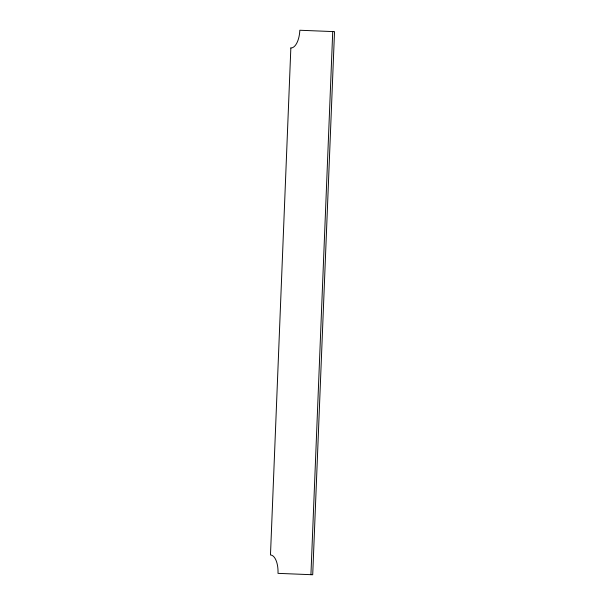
<?xml version="1.0" encoding="UTF-8"?>
<svg xmlns="http://www.w3.org/2000/svg" width="605" height="605" viewBox="0 0 605 605"><rect width="100%" height="100%" fill="white"/><g stroke="black" fill="none" stroke-linecap="round" stroke-linejoin="round"><path stroke-width="0.91" d="M310.925 574.682L332.735 31.573M290.846 47.969L270.48 554.974A18.067 8.258 -87.7 0 1 278.005 573.358L312.709 574.75L334.52 31.642L299.823 30.25A18.067 8.258 -87.7 0 1 290.846 47.969"/></g></svg>
